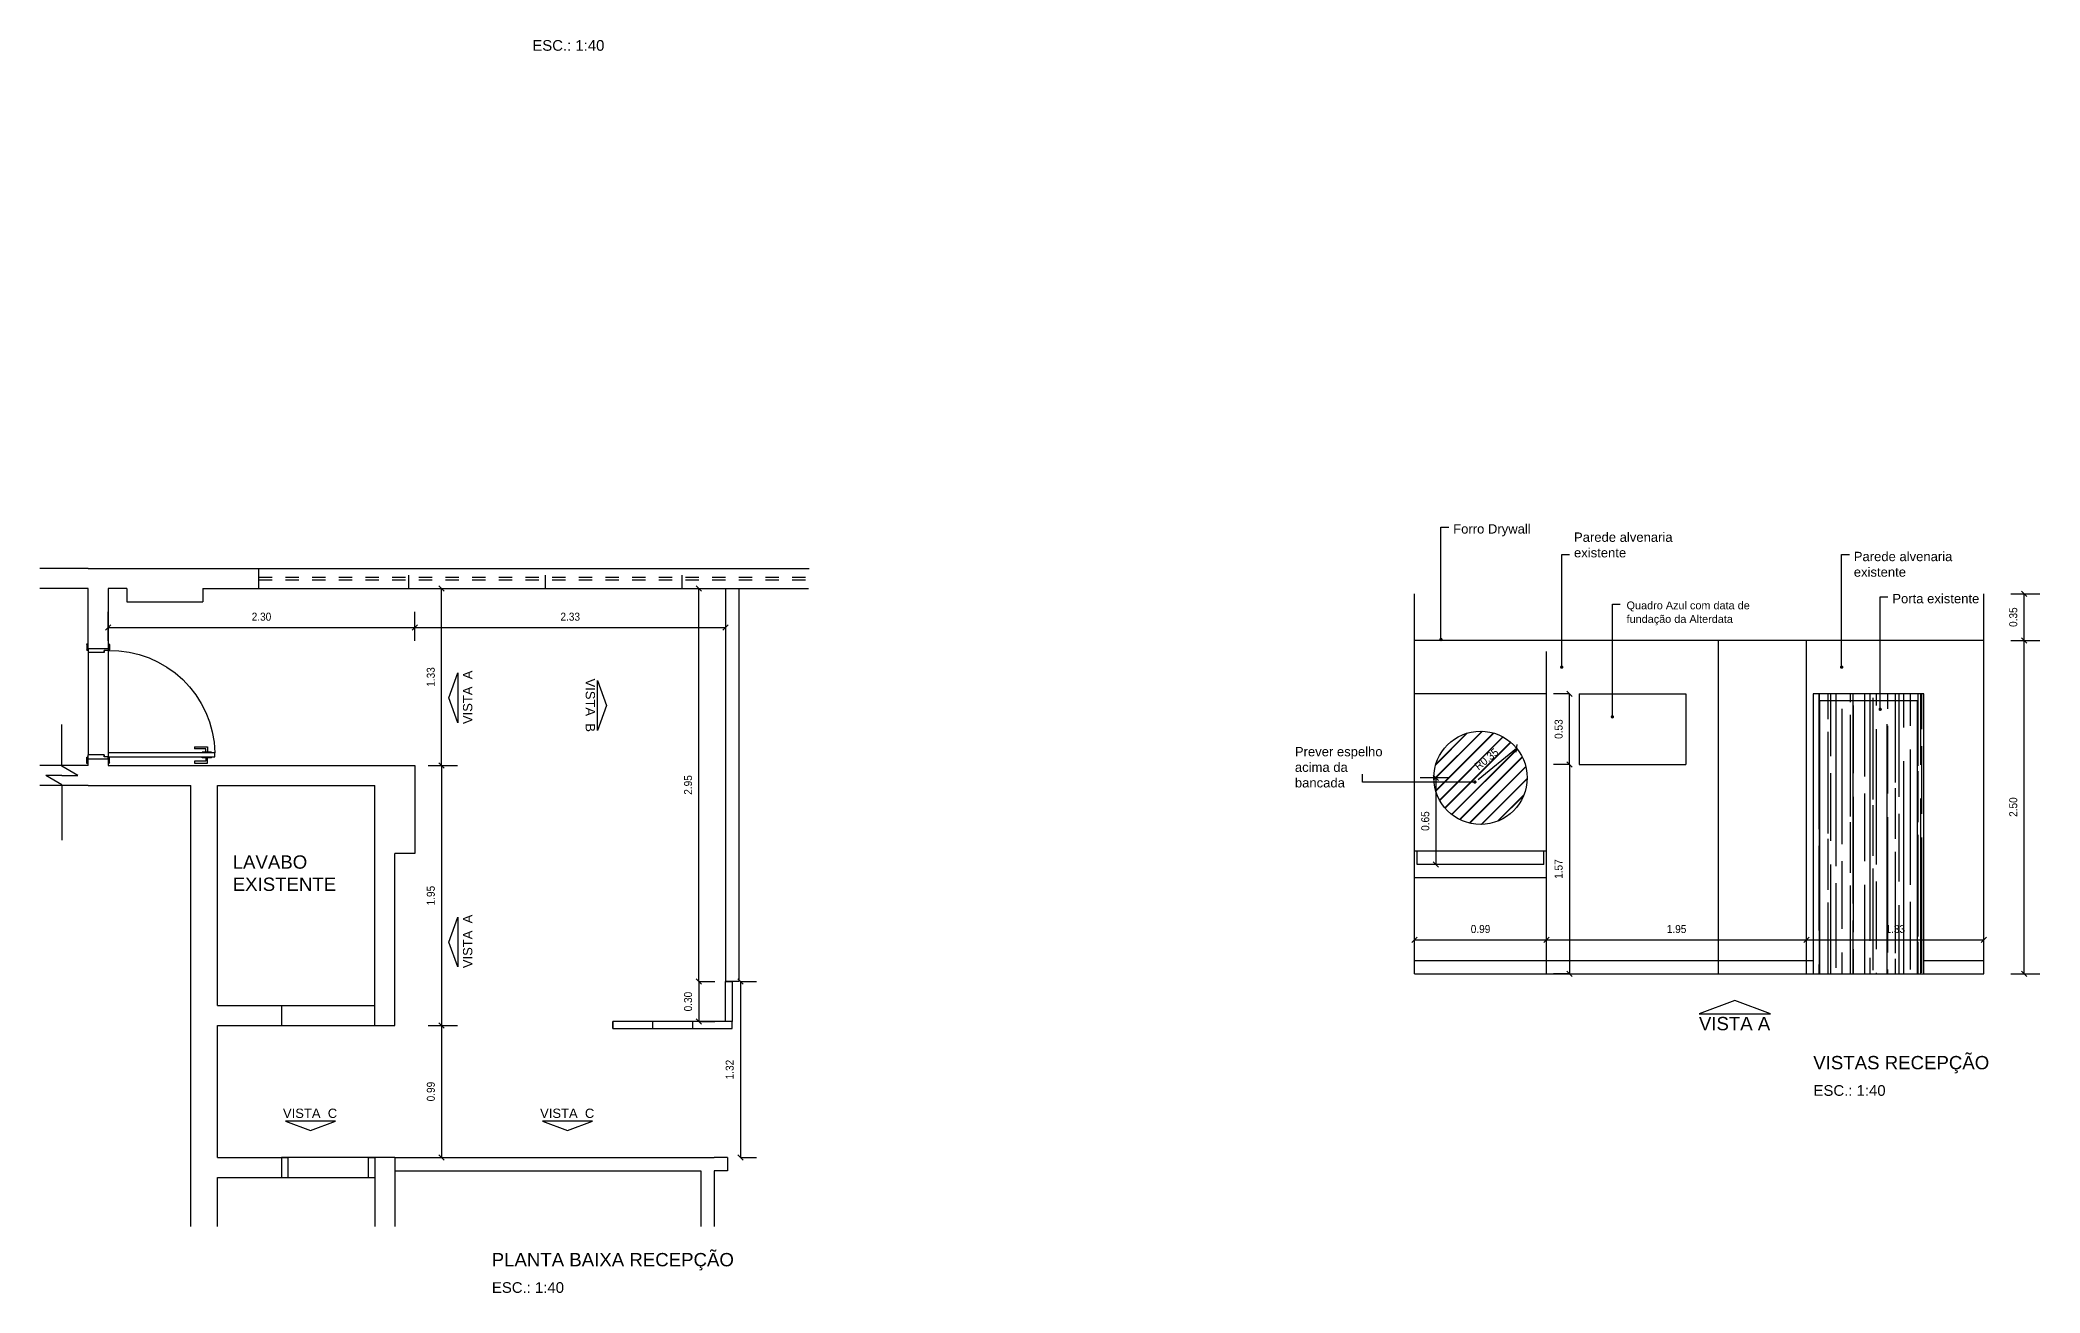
# Model space of a CAD drawing. Header units: millimetres. Extents: x 7034 to 7235, y -465 to -378.
# Drawn here: x 7078.59 to 7093.59, y -458.01 to -448.61 of the extents above; entities that cross this region are included whole.
import ezdxf

# ---------------------------------------------------------------- set-up
doc = ezdxf.new("R2010")
doc.units = ezdxf.units.MM
doc.header["$LTSCALE"] = 0.005
doc.linetypes.add('CONTINUO', pattern=[0])
doc.linetypes.add('DASHED', pattern=[19.05, 12.7, -6.35])
doc.layers.get('0').update_dxf_attribs({"linetype": 'CONTINUO'})
doc.layers.get('DEFPOINTS').update_dxf_attribs({"linetype": 'CONTINUO', "lineweight": 15})
for name, color, linetype in [('- COTAS', 12, 'Continuous'), ('.DETALHES PRETO', 250, 'Continuous'), ('252', 252, 'Continuous'), ('ARQ-PEITORIAL', 4, 'Continuous'), ('ARQ-TEXTO', 3, 'Continuous'), ('ARQ_ALVENARIA', 6, 'Continuous'), ('ARQ_BLK_ESQUADR', 1, 'Continuous'), ('ARQ_ESQUADRIA', 5, 'Continuous'), ('ARQ_JANELAALTA', 150, 'DASHED'), ('ARQ_MOBILIARIO 1', 8, 'Continuous'), ('ARQ_MOBILIARIO 2', 252, 'Continuous'), ('ARQ_TXT_AMBIENTE', 3, 'Continuous'), ('DETALHES', 4, 'Continuous'), ('LL_DETALHES PRETO', 250, 'Continuous'), ('NN_COTA', 1, 'Continuous'), ('NN_DETALHES PRETO', 250, 'Continuous'), ('NN_GESSO', 5, 'Continuous'), ('PORTA', 2, 'Continuous')]:
    doc.layers.add(name, color=color, linetype=linetype)
doc.layers.add('TEXTO', color=7, linetype='Continuous', lineweight=15)
doc.styles.add('50', font='ARIALN.TTF', dxfattribs={"height": 0.1})
doc.styles.add('ARQ', font='arial.ttf', dxfattribs={"width": 0.9})
doc.styles.add('R80-20', font='simplex.shx', dxfattribs={"height": 0.04})
doc.styles.get("Standard").update_dxf_attribs({"font": 'arial.ttf'})
doc.dimstyles.new('1-40', dxfattribs={"dimtxt": 0.06, "dimasz": 0.04, "dimexe": 0.1195, "dimexo": 0.1, "dimgap": 0.05, "dimtad": 1, "dimzin": 0, "dimdsep": 46, "dimtxsty": 'ARQ', "dimblk": 'OBLIQUE', "dimcen": 0.09, "dimclrd": 1, "dimclre": 1, "dimclrt": 7, "dimadec": 0, "dimazin": 0, "dimtm": 1e-09, "dimtfac": 1, "dimtofl": 0, "dimtmove": 0, "dimatfit": 3, "dimfxl": 0.1, "dimfxlon": 1, "dimtolj": 1, "dimtzin": 0, "dimlwd": -1, "dimlwe": -1, "dimarcsym": 0})
doc.dimstyles.new('50', dxfattribs={"dimscale": 0, "dimtxt": 0.1, "dimasz": 0.025, "dimexe": 0.05, "dimexo": 0.05, "dimgap": 0.01, "dimtad": 1, "dimdec": 0, "dimlfac": 100, "dimzin": 0, "dimdsep": 46, "dimtxsty": '50', "dimblk": 'DOT', "dimcen": 0.02, "dimclrd": 1, "dimclre": 1, "dimclrt": 7, "dimadec": 0, "dimazin": 0, "dimtfac": 1, "dimtdec": 0, "dimtofl": 0, "dimtmove": 2, "dimatfit": 2, "dimldrblk": 'DOT', "dimfxl": 0.05, "dimtolj": 1, "dimtzin": 0, "dimlwd": -1, "dimarcsym": 0})

# ---------------------------------------------------------------- blocks, each defined once
blk = doc.blocks.new('12110333')
at = {"layer": 'PORTA', "color": 1}
for p, q in [((0.008, 0.774), (0.015, 0.774)), ((0.008, 0.774), (0.008, 0.704)), ((0.052, 0.774), (0.045, 0.774)), ((0.052, 0.774), (0.052, 0.704)), ((-0.031, 0.746), (0.008, 0.746)), ((-0.031, 0.648), (-0.031, 0.746)), ((-0.017, 0.648), (-0.031, 0.648)), ((-0.017, 0.732), (-0.017, 0.662)), ((0.008, 0.732), (-0.017, 0.732)), ((-0.017, 0.662), (-0.017, 0.648)), ((-0.017, 0.662), (-0.017, 0.662)), ((0.008, 0.704), (0.015, 0.704)), ((0.052, 0.704), (0.045, 0.704)), ((0.091, 0.746), (0.052, 0.746)), ((0.052, 0.732), (0.077, 0.732)), ((0.077, 0.732), (0.077, 0.662)), ((0.077, 0.662), (0.077, 0.662)), ((0.077, 0.662), (0.077, 0.648)), ((0.091, 0.648), (0.077, 0.648)), ((0.091, 0.648), (0.091, 0.746)), ((0.815, 0), (0.015, 0)), ((0.8, -0.15), (0.03, -0.15))]:
    blk.add_line(p, q, dxfattribs=at)
at = {"layer": 'PORTA'}
for p, q in [((-0.035, 0.005), (-0.035, 0)), ((-0.03, 0.01), (0.01, 0.01)), ((0, 0), (0.015, 0)), ((0.015, 0), (0.015, -0.03)), ((0.815, 0.005), (0.815, 0)), ((0.83, 0), (0.815, 0)), ((0.815, 0), (0.815, -0.03)), ((0.86, 0.01), (0.82, 0.01)), ((0.865, 0.005), (0.865, 0)), ((0.03, -0.03), (0.015, -0.03)), ((0.015, -0.03), (0.03, -0.03)), ((0.03, -0.03), (0.03, -0.15)), ((0.815, -0.03), (0.8, -0.03)), ((0.8, -0.03), (0.815, -0.03)), ((0.8, -0.03), (0.8, -0.15)), ((-0.035, -0.15), (-0.035, -0.15)), ((-0.035, -0.15), (-0.035, -0.155)), ((-0.03, -0.16), (0.01, -0.16)), ((0, -0.15), (0.03, -0.15)), ((0.015, -0.15), (0.015, -0.155)), ((0.83, -0.15), (0.8, -0.15)), ((0.815, -0.15), (0.815, -0.155)), ((0.86, -0.16), (0.82, -0.16)), ((0.865, -0.15), (0.865, -0.155)), ((0.865, -0.15), (0.865, -0.15))]:
    blk.add_line(p, q, dxfattribs=at)
at = {"layer": 'PORTA', "color": 3}
blk.add_lwpolyline([(0.015, 0), (0.015, 0.8), (0.045, 0.8), (0.045, 0)], close=True, dxfattribs=at)
at = {"layer": 'PORTA', "color": 1}
blk.add_arc((0.03, 0.015), 0.785, 358.9053, 88.9053, dxfattribs=at)
at = {"layer": 'PORTA'}
for centre, start, end in [((-0.03, 0.005), 90, 180), ((0.01, 0.005), 0, 90), ((0.82, 0.005), 90, 180), ((0.86, 0.005), 0, 90), ((-0.03, -0.155), 180, 270), ((0.01, -0.155), 270, 0), ((0.82, -0.155), 180, 270), ((0.86, -0.155), 270, 0)]:
    blk.add_arc(centre, 0.005, start, end, dxfattribs=at)
blk = doc.blocks.new('seta')
at = {"layer": 'NN_COTA', "transparency": 33554549}
h = blk.add_hatch(dxfattribs=at)
h.set_pattern_fill('ANGLE', color=256)
h.set_pattern_definition([(0, (-0.006, 0.008), (0, 6.985), [5.08, -1.905]), (90, (-0.006, 0.008), (-6.985, 4e-16), [5.08, -1.905])])
h.paths.add_polyline_path([(17.271, -37.747), (17.539, -37.846), (17.806, -37.747)])
at = {"layer": 'NN_COTA'}
blk.add_lwpolyline([(17.271, -37.747), (17.806, -37.747), (17.539, -37.846), (17.271, -37.747)], dxfattribs=at)
blk = doc.blocks.new('_DOT')
at = {"color": 0, "linetype": 'ByBlock'}
blk.add_line((-0.5, 0), (-1, 0), dxfattribs=at)
at = {"color": 0, "linetype": 'ByBlock', "const_width": 0.5}
blk.add_lwpolyline([(-0.25, 0, 1), (0.25, 0, 1)], format="xyb", close=True, dxfattribs=at)
blk = doc.blocks.new('DOT')
at = {"layer": 'ARQ-TEXTO', "color": 0, "linetype": 'ByBlock'}
blk.add_line((-0.5, 0), (-1, 0), dxfattribs=at)
at = {"layer": 'ARQ-TEXTO', "color": 0, "linetype": 'ByBlock', "const_width": 0.5}
blk.add_lwpolyline([(-0.25, 0, 1), (0.25, 0, 1)], format="xyb", close=True, dxfattribs=at)
blk = doc.blocks.new('_OBLIQUE')
at = {"color": 0, "linetype": 'ByBlock'}
blk.add_line((-0.5, -0.5), (0.5, 0.5), dxfattribs=at)
blk = doc.blocks.new('*D97')
at = {"layer": '- COTAS', "color": 1, "transparency": 16777216}
for p, q in [((7090.056, -454.044), (7089.937, -454.044)), ((7090.056, -454.044), (7090.056, -455.614)), ((7090.056, -455.614), (7089.937, -455.614))]:
    blk.add_line(p, q, dxfattribs=at)
at = {"layer": 'DEFPOINTS', "color": 0, "transparency": 16777216}
for p in [(7090.13, -454.044), (7090.056, -455.614), (7090.13, -455.614)]:
    blk.add_point(p, dxfattribs=at)
at = {"layer": '- COTAS', "color": 1, "transparency": 16777216, "xscale": 0.04, "yscale": 0.04, "zscale": 0.04}
for p, rotation in [((7090.056, -454.044), 90), ((7090.056, -455.614), 270)]:
    blk.add_blockref('_OBLIQUE', p, dxfattribs=dict(at, rotation=rotation))
at = {"layer": '- COTAS', "color": 7, "transparency": 16777216, "insert": (7089.976, -454.829), "char_height": 0.06, "attachment_point": 5, "rotation": 90, "style": 'ARQ'}
blk.add_mtext('\\A1;1.57', dxfattribs=at)
blk = doc.blocks.new('*D98')
at = {"layer": '- COTAS', "color": 1, "transparency": 16777216}
for p, q in [((7090.056, -453.514), (7089.937, -453.514)), ((7090.056, -454.044), (7090.056, -453.514)), ((7090.056, -454.044), (7089.937, -454.044))]:
    blk.add_line(p, q, dxfattribs=at)
at = {"layer": 'DEFPOINTS', "color": 0, "transparency": 16777216}
for p in [(7090.056, -453.514), (7090.13, -453.514), (7090.13, -454.044)]:
    blk.add_point(p, dxfattribs=at)
at = {"layer": '- COTAS', "color": 1, "transparency": 16777216, "xscale": 0.04, "yscale": 0.04, "zscale": 0.04}
for p, rotation in [((7090.056, -453.514), 90), ((7090.056, -454.044), 270)]:
    blk.add_blockref('_OBLIQUE', p, dxfattribs=dict(at, rotation=rotation))
at = {"layer": '- COTAS', "color": 7, "transparency": 16777216, "insert": (7089.976, -453.779), "char_height": 0.06, "attachment_point": 5, "rotation": 90, "style": 'ARQ'}
blk.add_mtext('\\A1;0.53', dxfattribs=at)
blk = doc.blocks.new('*D99')
at = {"layer": '- COTAS', "color": 1, "transparency": 16777216}
for p, q in [((7081.5, -454.053), (7081.719, -454.053)), ((7081.6, -454.053), (7081.6, -456.003)), ((7081.5, -456.003), (7081.719, -456.003))]:
    blk.add_line(p, q, dxfattribs=at)
at = {"layer": 'DEFPOINTS', "color": 0, "transparency": 16777216}
for p in [(7081.399, -454.053), (7081.399, -456.003), (7081.6, -456.003)]:
    blk.add_point(p, dxfattribs=at)
at = {"layer": '- COTAS', "color": 1, "transparency": 16777216, "xscale": 0.04, "yscale": 0.04, "zscale": 0.04}
for p, rotation in [((7081.6, -454.053), 90), ((7081.6, -456.003), 270)]:
    blk.add_blockref('_OBLIQUE', p, dxfattribs=dict(at, rotation=rotation))
at = {"layer": '- COTAS', "color": 7, "transparency": 16777216, "insert": (7081.519, -455.028), "char_height": 0.06, "attachment_point": 5, "rotation": 90, "style": 'ARQ'}
blk.add_mtext('\\A1;1.95', dxfattribs=at)
blk = doc.blocks.new('*D100')
at = {"layer": '- COTAS', "color": 1, "transparency": 16777216}
for p, q in [((7081.6, -456.003), (7081.719, -456.003)), ((7081.6, -456.003), (7081.6, -456.993)), ((7081.6, -456.993), (7081.719, -456.993))]:
    blk.add_line(p, q, dxfattribs=at)
at = {"layer": 'DEFPOINTS', "color": 0, "transparency": 16777216}
for p in [(7081.6, -456.003), (7081.6, -456.993), (7081.6, -456.993)]:
    blk.add_point(p, dxfattribs=at)
at = {"layer": '- COTAS', "color": 1, "transparency": 16777216, "xscale": 0.04, "yscale": 0.04, "zscale": 0.04}
for p, rotation in [((7081.6, -456.003), 90), ((7081.6, -456.993), 270)]:
    blk.add_blockref('_OBLIQUE', p, dxfattribs=dict(at, rotation=rotation))
at = {"layer": '- COTAS', "color": 7, "transparency": 16777216, "insert": (7081.519, -456.498), "char_height": 0.06, "attachment_point": 5, "rotation": 90, "style": 'ARQ'}
blk.add_mtext('\\A1;0.99', dxfattribs=at)
blk = doc.blocks.new('*D101')
at = {"layer": '- COTAS', "color": 1, "transparency": 16777216}
for p, q in [((7081.6, -452.723), (7081.719, -452.723)), ((7081.6, -454.053), (7081.6, -452.723)), ((7081.6, -454.053), (7081.719, -454.053))]:
    blk.add_line(p, q, dxfattribs=at)
at = {"layer": 'DEFPOINTS', "color": 0, "transparency": 16777216}
for p in [(7081.6, -452.723), (7081.6, -452.723), (7081.6, -454.053)]:
    blk.add_point(p, dxfattribs=at)
at = {"layer": '- COTAS', "color": 1, "transparency": 16777216, "xscale": 0.04, "yscale": 0.04, "zscale": 0.04}
for p, rotation in [((7081.6, -452.723), 90), ((7081.6, -454.053), 270)]:
    blk.add_blockref('_OBLIQUE', p, dxfattribs=dict(at, rotation=rotation))
at = {"layer": '- COTAS', "color": 7, "transparency": 16777216, "insert": (7081.519, -453.388), "char_height": 0.06, "attachment_point": 5, "rotation": 90, "style": 'ARQ'}
blk.add_mtext('\\A1;1.33', dxfattribs=at)
blk = doc.blocks.new('*D102')
at = {"layer": '- COTAS', "color": 1, "transparency": 16777216}
for p, q in [((7088.895, -455.459), (7088.895, -455.24)), ((7089.885, -455.459), (7089.885, -455.24)), ((7088.895, -455.359), (7089.885, -455.359))]:
    blk.add_line(p, q, dxfattribs=at)
at = {"layer": 'DEFPOINTS', "color": 0, "transparency": 16777216}
for p in [(7089.885, -455.359), (7088.895, -455.614), (7089.885, -455.614)]:
    blk.add_point(p, dxfattribs=at)
at = {"layer": '- COTAS', "color": 1, "transparency": 16777216, "xscale": 0.04, "yscale": 0.04, "zscale": 0.04, "rotation": 180}
blk.add_blockref('_OBLIQUE', (7088.895, -455.359), dxfattribs=at)
at = {"layer": '- COTAS', "color": 1, "transparency": 16777216, "xscale": 0.04, "yscale": 0.04, "zscale": 0.04}
blk.add_blockref('_OBLIQUE', (7089.885, -455.359), dxfattribs=at)
at = {"layer": '- COTAS', "color": 7, "transparency": 16777216, "insert": (7089.39, -455.279), "char_height": 0.06, "attachment_point": 5, "style": 'ARQ'}
blk.add_mtext('\\A1;0.99', dxfattribs=at)
blk = doc.blocks.new('*D103')
at = {"layer": '- COTAS', "color": 1, "transparency": 16777216}
for p, q in [((7089.885, -455.459), (7089.885, -455.24)), ((7091.835, -455.359), (7091.835, -455.24)), ((7089.885, -455.359), (7091.835, -455.359))]:
    blk.add_line(p, q, dxfattribs=at)
at = {"layer": 'DEFPOINTS', "color": 0, "transparency": 16777216}
for p in [(7091.835, -455.359), (7091.835, -455.359), (7089.885, -455.614)]:
    blk.add_point(p, dxfattribs=at)
at = {"layer": '- COTAS', "color": 1, "transparency": 16777216, "xscale": 0.04, "yscale": 0.04, "zscale": 0.04, "rotation": 180}
blk.add_blockref('_OBLIQUE', (7089.885, -455.359), dxfattribs=at)
at = {"layer": '- COTAS', "color": 1, "transparency": 16777216, "xscale": 0.04, "yscale": 0.04, "zscale": 0.04}
blk.add_blockref('_OBLIQUE', (7091.835, -455.359), dxfattribs=at)
at = {"layer": '- COTAS', "color": 7, "transparency": 16777216, "insert": (7090.86, -455.279), "char_height": 0.06, "attachment_point": 5, "style": 'ARQ'}
blk.add_mtext('\\A1;1.95', dxfattribs=at)
blk = doc.blocks.new('*D104')
at = {"layer": '- COTAS', "color": 1, "transparency": 16777216}
for p, q in [((7091.835, -455.359), (7091.835, -455.24)), ((7093.165, -455.359), (7093.165, -455.24)), ((7091.835, -455.359), (7093.165, -455.359))]:
    blk.add_line(p, q, dxfattribs=at)
at = {"layer": 'DEFPOINTS', "color": 0, "transparency": 16777216}
for p in [(7091.835, -455.359), (7093.165, -455.359), (7093.165, -455.359)]:
    blk.add_point(p, dxfattribs=at)
at = {"layer": '- COTAS', "color": 1, "transparency": 16777216, "xscale": 0.04, "yscale": 0.04, "zscale": 0.04, "rotation": 180}
blk.add_blockref('_OBLIQUE', (7091.835, -455.359), dxfattribs=at)
at = {"layer": '- COTAS', "color": 1, "transparency": 16777216, "xscale": 0.04, "yscale": 0.04, "zscale": 0.04}
blk.add_blockref('_OBLIQUE', (7093.165, -455.359), dxfattribs=at)
at = {"layer": '- COTAS', "color": 7, "transparency": 16777216, "insert": (7092.5, -455.279), "char_height": 0.06, "attachment_point": 5, "style": 'ARQ'}
blk.add_mtext('\\A1;1.33', dxfattribs=at)
blk = doc.blocks.new('*D106')
at = {"layer": '- COTAS', "color": 1, "transparency": 16777216}
blk.add_line((7089.373, -454.158), (7089.661, -453.923), dxfattribs=at)
at = {"layer": 'DEFPOINTS', "color": 0, "transparency": 16777216}
for p in [(7089.661, -453.923), (7089.39, -454.144)]:
    blk.add_point(p, dxfattribs=at)
at = {"layer": '- COTAS', "color": 1, "transparency": 16777216, "xscale": 0.04, "yscale": 0.04, "zscale": 0.04, "rotation": 39.21095447251787}
blk.add_blockref('_OBLIQUE', (7089.661, -453.923), dxfattribs=at)
at = {"layer": '- COTAS', "color": 7, "transparency": 16777216, "insert": (7089.435, -454.004), "char_height": 0.06, "attachment_point": 5, "rotation": 39.211, "style": 'ARQ'}
blk.add_mtext('\\A1;R0.35', dxfattribs=at)
blk = doc.blocks.new('*D107')
at = {"layer": '- COTAS', "color": 1, "transparency": 16777216}
for p, q in [((7089.156, -454.144), (7088.937, -454.144)), ((7089.056, -454.144), (7089.056, -454.794)), ((7089.156, -454.794), (7088.937, -454.794))]:
    blk.add_line(p, q, dxfattribs=at)
at = {"layer": 'DEFPOINTS', "color": 0, "transparency": 16777216}
for p in [(7089.39, -454.144), (7089.056, -454.794), (7089.39, -454.794)]:
    blk.add_point(p, dxfattribs=at)
at = {"layer": '- COTAS', "color": 1, "transparency": 16777216, "xscale": 0.04, "yscale": 0.04, "zscale": 0.04}
for p, rotation in [((7089.056, -454.144), 90), ((7089.056, -454.794), 270)]:
    blk.add_blockref('_OBLIQUE', p, dxfattribs=dict(at, rotation=rotation))
at = {"layer": '- COTAS', "color": 7, "transparency": 16777216, "insert": (7088.976, -454.469), "char_height": 0.06, "attachment_point": 5, "rotation": 90, "style": 'ARQ'}
blk.add_mtext('\\A1;0.65', dxfattribs=at)
blk = doc.blocks.new('*D108')
at = {"layer": '- COTAS', "color": 1, "transparency": 16777216}
for p, q in [((7093.366, -453.114), (7093.585, -453.114)), ((7093.466, -455.614), (7093.466, -453.114)), ((7093.366, -455.614), (7093.585, -455.614))]:
    blk.add_line(p, q, dxfattribs=at)
at = {"layer": 'DEFPOINTS', "color": 0, "transparency": 16777216}
for p in [(7093.165, -453.114), (7093.466, -453.114), (7093.165, -455.614)]:
    blk.add_point(p, dxfattribs=at)
at = {"layer": '- COTAS', "color": 1, "transparency": 16777216, "xscale": 0.04, "yscale": 0.04, "zscale": 0.04}
for p, rotation in [((7093.466, -453.114), 90), ((7093.466, -455.614), 270)]:
    blk.add_blockref('_OBLIQUE', p, dxfattribs=dict(at, rotation=rotation))
at = {"layer": '- COTAS', "color": 7, "transparency": 16777216, "insert": (7093.385, -454.364), "char_height": 0.06, "attachment_point": 5, "rotation": 90, "style": 'ARQ'}
blk.add_mtext('\\A1;2.50', dxfattribs=at)
blk = doc.blocks.new('*D109')
at = {"layer": '- COTAS', "color": 1, "transparency": 16777216}
for p, q in [((7093.366, -452.764), (7093.585, -452.764)), ((7093.466, -453.114), (7093.466, -452.764)), ((7093.366, -453.114), (7093.585, -453.114))]:
    blk.add_line(p, q, dxfattribs=at)
at = {"layer": 'DEFPOINTS', "color": 0, "transparency": 16777216}
for p in [(7093.165, -452.764), (7093.466, -452.764), (7093.165, -453.114)]:
    blk.add_point(p, dxfattribs=at)
at = {"layer": '- COTAS', "color": 1, "transparency": 16777216, "xscale": 0.04, "yscale": 0.04, "zscale": 0.04}
for p, rotation in [((7093.466, -452.764), 90), ((7093.466, -453.114), 270)]:
    blk.add_blockref('_OBLIQUE', p, dxfattribs=dict(at, rotation=rotation))
at = {"layer": '- COTAS', "color": 7, "transparency": 16777216, "insert": (7093.385, -452.939), "char_height": 0.06, "attachment_point": 5, "rotation": 90, "style": 'ARQ'}
blk.add_mtext('\\A1;0.35', dxfattribs=at)
blk = doc.blocks.new('*D120')
at = {"layer": '- COTAS', "color": 1, "transparency": 16777216}
for p, q in [((7079.099, -453.117), (7079.099, -452.898)), ((7081.399, -453.117), (7081.399, -452.898)), ((7079.099, -453.017), (7081.399, -453.017))]:
    blk.add_line(p, q, dxfattribs=at)
at = {"layer": 'DEFPOINTS', "color": 0, "transparency": 16777216}
for p in [(7081.399, -453.017), (7079.099, -453.454), (7081.399, -453.454)]:
    blk.add_point(p, dxfattribs=at)
at = {"layer": '- COTAS', "color": 1, "transparency": 16777216, "xscale": 0.04, "yscale": 0.04, "zscale": 0.04, "rotation": 180}
blk.add_blockref('_OBLIQUE', (7079.099, -453.017), dxfattribs=at)
at = {"layer": '- COTAS', "color": 1, "transparency": 16777216, "xscale": 0.04, "yscale": 0.04, "zscale": 0.04}
blk.add_blockref('_OBLIQUE', (7081.399, -453.017), dxfattribs=at)
at = {"layer": '- COTAS', "color": 7, "transparency": 16777216, "insert": (7080.249, -452.936), "char_height": 0.06, "attachment_point": 5, "style": 'ARQ'}
blk.add_mtext('\\A1;2.30', dxfattribs=at)
blk = doc.blocks.new('*D121')
at = {"layer": '- COTAS', "color": 1, "transparency": 16777216}
for p, q in [((7081.399, -453.017), (7081.399, -452.898)), ((7081.399, -453.017), (7083.729, -453.017)), ((7083.729, -453.017), (7083.729, -453.137))]:
    blk.add_line(p, q, dxfattribs=at)
at = {"layer": 'DEFPOINTS', "color": 0, "transparency": 16777216}
for p in [(7081.399, -453.017), (7083.729, -453.017), (7083.729, -453.017)]:
    blk.add_point(p, dxfattribs=at)
at = {"layer": '- COTAS', "color": 1, "transparency": 16777216, "xscale": 0.04, "yscale": 0.04, "zscale": 0.04, "rotation": 180}
blk.add_blockref('_OBLIQUE', (7081.399, -453.017), dxfattribs=at)
at = {"layer": '- COTAS', "color": 1, "transparency": 16777216, "xscale": 0.04, "yscale": 0.04, "zscale": 0.04}
blk.add_blockref('_OBLIQUE', (7083.729, -453.017), dxfattribs=at)
at = {"layer": '- COTAS', "color": 7, "transparency": 16777216, "insert": (7082.564, -452.936), "char_height": 0.06, "attachment_point": 5, "style": 'ARQ'}
blk.add_mtext('\\A1;2.33', dxfattribs=at)
blk = doc.blocks.new('*D154')
at = {"layer": '- COTAS', "color": 1, "transparency": 16777216}
for p, q in [((7083.841, -455.673), (7083.96, -455.673)), ((7083.841, -455.673), (7083.841, -456.993)), ((7083.841, -456.993), (7083.96, -456.993))]:
    blk.add_line(p, q, dxfattribs=at)
at = {"layer": 'DEFPOINTS', "color": 0, "transparency": 16777216}
for p in [(7083.829, -455.673), (7083.829, -456.993), (7083.841, -456.993)]:
    blk.add_point(p, dxfattribs=at)
at = {"layer": '- COTAS', "color": 1, "transparency": 16777216, "xscale": 0.04, "yscale": 0.04, "zscale": 0.04}
for p, rotation in [((7083.841, -455.673), 90), ((7083.841, -456.993), 270)]:
    blk.add_blockref('_OBLIQUE', p, dxfattribs=dict(at, rotation=rotation))
at = {"layer": '- COTAS', "color": 7, "transparency": 16777216, "insert": (7083.76, -456.333), "char_height": 0.06, "attachment_point": 5, "rotation": 90, "style": 'ARQ'}
blk.add_mtext('\\A1;1.32', dxfattribs=at)
blk = doc.blocks.new('*D155')
at = {"layer": '- COTAS', "color": 1, "transparency": 16777216}
for p, q in [((7083.528, -452.723), (7083.648, -452.723)), ((7083.528, -455.673), (7083.528, -452.723)), ((7083.528, -455.673), (7083.648, -455.673))]:
    blk.add_line(p, q, dxfattribs=at)
at = {"layer": 'DEFPOINTS', "color": 0, "transparency": 16777216}
for p in [(7083.484, -452.723), (7083.528, -452.723), (7083.484, -455.673)]:
    blk.add_point(p, dxfattribs=at)
at = {"layer": '- COTAS', "color": 1, "transparency": 16777216, "xscale": 0.04, "yscale": 0.04, "zscale": 0.04}
for p, rotation in [((7083.528, -452.723), 90), ((7083.528, -455.673), 270)]:
    blk.add_blockref('_OBLIQUE', p, dxfattribs=dict(at, rotation=rotation))
at = {"layer": '- COTAS', "color": 7, "transparency": 16777216, "insert": (7083.448, -454.198), "char_height": 0.06, "attachment_point": 5, "rotation": 90, "style": 'ARQ'}
blk.add_mtext('\\A1;2.95', dxfattribs=at)
blk = doc.blocks.new('*D156')
at = {"layer": '- COTAS', "color": 1, "transparency": 16777216}
for p, q in [((7083.528, -455.673), (7083.648, -455.673)), ((7083.528, -455.673), (7083.528, -455.973)), ((7083.528, -455.973), (7083.648, -455.973))]:
    blk.add_line(p, q, dxfattribs=at)
at = {"layer": 'DEFPOINTS', "color": 0, "transparency": 16777216}
for p in [(7083.528, -455.673), (7083.528, -455.973), (7083.528, -455.973)]:
    blk.add_point(p, dxfattribs=at)
at = {"layer": '- COTAS', "color": 1, "transparency": 16777216, "xscale": 0.04, "yscale": 0.04, "zscale": 0.04}
for p, rotation in [((7083.528, -455.673), 90), ((7083.528, -455.973), 270)]:
    blk.add_blockref('_OBLIQUE', p, dxfattribs=dict(at, rotation=rotation))
at = {"layer": '- COTAS', "color": 7, "transparency": 16777216, "insert": (7083.448, -455.823), "char_height": 0.06, "attachment_point": 5, "rotation": 90, "style": 'ARQ'}
blk.add_mtext('\\A1;0.30', dxfattribs=at)

msp = doc.modelspace()

# ---------------------------------------------------------------- hatches: boundary and pattern name
at = {"layer": '.DETALHES PRETO'}
h = msp.add_hatch(dxfattribs=at)
h.set_pattern_fill('AR-RROOF', color=33, scale=0.005, angle=90)
h.set_pattern_definition([(90, (-1.14718, -9.7492), (-0.127, 0.2794), [1.905, -0.254, 0.635, -0.127]), (90, (-1.21068, -9.5803), (-0.16891, -0.127), [0.381, -0.04191, 0.762, -0.09525]), (90, (-1.25513, -9.68571), (-0.08509, 0.6604), [1.016, -0.1778, 0.508, -0.127])])
h.paths.add_polyline_path([(7092.666, -453.564), (7091.933, -453.564), (7091.932, -455.614), (7092.665, -455.614)])
h.paths.add_polyline_path([(7092.715, -453.514), (7091.882, -453.514), (7091.882, -455.614), (7091.932, -455.614), (7091.933, -453.564), (7092.666, -453.564), (7092.665, -455.614), (7092.715, -455.614)])
at = {"layer": '252'}
h = msp.add_hatch(dxfattribs=at)
h.set_pattern_fill('JIS_LC_20A', color=256, scale=0.0035)
h.set_pattern_definition([(45, (-2.66421, -9.77041), (-0.0494974747, 0.0494974747), []), (45, (-2.66071, -9.77041), (-0.0494974747, 0.0494974747), [])])
h.paths.add_polyline_path([(7089.04, -454.144, 1), (7089.74, -454.144, 1)])

# ---------------------------------------------------------------- linework, layer by layer
at = {"layer": '.DETALHES PRETO'}
msp.add_line((7091.935, -455.614), (7091.935, -453.564), dxfattribs=at)
for points in [[(7092.715, -455.614), (7092.715, -453.514), (7091.885, -453.514), (7091.885, -455.614)], [(7091.935, -453.564), (7092.665, -453.564), (7092.665, -455.614)]]:
    msp.add_lwpolyline(points, dxfattribs=at)
at = {"layer": '252'}
msp.add_line((7089.865, -454.694), (7088.915, -454.694), dxfattribs=at)
msp.add_circle((7089.39, -454.144), 0.35, dxfattribs=at)
at = {"layer": 'ARQ-PEITORIAL'}
for p, q in [((7083.729, -452.723), (7083.729, -455.673)), ((7083.829, -452.723), (7083.829, -455.673)), ((7078.752, -454.058), (7078.752, -453.744)), ((7078.872, -454.127), (7078.752, -454.058)), ((7078.752, -454.127), (7078.632, -454.127)), ((7078.752, -454.196), (7078.632, -454.127)), ((7078.752, -454.127), (7078.872, -454.127)), ((7078.752, -454.196), (7078.752, -454.611)), ((7083.829, -455.673), (7083.729, -455.673)), ((7081.249, -456.993), (7083.644, -456.993)), ((7081.249, -457.093), (7083.544, -457.093)), ((7083.544, -457.093), (7083.544, -457.51)), ((7083.644, -457.093), (7083.644, -457.51)), ((7083.744, -457.093), (7083.644, -457.093)), ((7083.744, -456.993), (7083.744, -457.093))]:
    msp.add_line(p, q, dxfattribs=at)
msp.add_lwpolyline([(7083.744, -456.993), (7083.644, -456.993)], dxfattribs=at)
at = {"layer": 'ARQ_ALVENARIA'}
for p, q in [((7078.949, -452.573), (7078.588, -452.573)), ((7078.949, -452.573), (7084.356, -452.573)), ((7080.229, -452.723), (7080.229, -452.573)), ((7078.949, -452.723), (7078.588, -452.723)), ((7078.949, -453.173), (7078.949, -452.723)), ((7079.099, -452.723), (7079.099, -453.173)), ((7079.239, -452.723), (7079.099, -452.723)), ((7079.239, -452.723), (7079.239, -452.823)), ((7079.809, -452.723), (7084.352, -452.723)), ((7079.809, -452.723), (7079.809, -452.823)), ((7079.239, -452.823), (7079.809, -452.823)), ((7088.895, -455.614), (7088.895, -452.764)), ((7093.165, -455.614), (7093.165, -452.764)), ((7078.949, -453.173), (7079.099, -453.173)), ((7078.949, -454.053), (7078.588, -454.053)), ((7078.949, -454.003), (7079.099, -454.003)), ((7078.949, -454.053), (7078.949, -454.003)), ((7079.099, -454.003), (7079.099, -454.053)), ((7079.099, -454.053), (7081.399, -454.053)), ((7081.399, -454.053), (7081.399, -454.713)), ((7078.949, -454.203), (7078.588, -454.203)), ((7078.949, -454.203), (7079.719, -454.203)), ((7079.719, -457.511), (7079.719, -454.203)), ((7079.919, -454.203), (7081.099, -454.203)), ((7079.919, -455.853), (7079.919, -454.203)), ((7081.099, -456.003), (7081.099, -454.203)), ((7081.249, -456.003), (7081.249, -454.713)), ((7081.399, -454.713), (7081.249, -454.713)), ((7088.895, -455.614), (7093.165, -455.614)), ((7079.919, -455.853), (7080.399, -455.853)), ((7080.399, -455.853), (7080.399, -456.003)), ((7079.919, -456.993), (7079.919, -456.003)), ((7079.919, -456.003), (7080.399, -456.003)), ((7081.099, -456.003), (7081.249, -456.003)), ((7079.919, -456.993), (7080.399, -456.993)), ((7079.919, -456.993), (7080.399, -456.993)), ((7080.399, -456.993), (7080.399, -457.143)), ((7081.099, -456.993), (7081.099, -457.511)), ((7081.249, -456.993), (7081.099, -456.993)), ((7081.249, -456.993), (7081.099, -456.993)), ((7081.249, -456.993), (7081.249, -457.511)), ((7079.919, -457.511), (7079.919, -457.143)), ((7079.919, -457.143), (7080.399, -457.143))]:
    msp.add_line(p, q, dxfattribs=at)
at = {"layer": 'ARQ_ESQUADRIA'}
for p, q in [((7091.175, -455.614), (7091.175, -453.114)), ((7091.835, -455.614), (7091.835, -453.114)), ((7089.885, -453.514), (7088.895, -453.514)), ((7089.885, -455.614), (7089.885, -453.514)), ((7088.915, -454.694), (7088.895, -454.694)), ((7088.915, -454.794), (7088.915, -454.694)), ((7089.865, -454.794), (7089.865, -454.694)), ((7089.885, -454.694), (7089.865, -454.694)), ((7089.865, -454.794), (7088.915, -454.794)), ((7089.885, -454.894), (7088.895, -454.894)), ((7088.895, -455.514), (7089.885, -455.514)), ((7080.399, -456.993), (7080.449, -456.993)), ((7081.049, -456.993), (7081.049, -457.143)), ((7081.049, -456.993), (7081.099, -456.993)), ((7080.399, -457.143), (7080.449, -457.143)), ((7081.049, -457.143), (7081.099, -457.143))]:
    msp.add_line(p, q, dxfattribs=at)
msp.add_lwpolyline([(7080.449, -457.143), (7080.449, -456.993)], dxfattribs=at)
at = {"layer": 'ARQ_JANELAALTA', "ltscale": 0.5}
for p, q in [((7081.354, -452.723), (7081.354, -452.573)), ((7082.379, -452.723), (7082.379, -452.573)), ((7083.404, -452.723), (7083.404, -452.573)), ((7080.229, -452.638), (7084.355, -452.638)), ((7080.229, -452.658), (7084.354, -452.658))]:
    msp.add_line(p, q, dxfattribs=at)
msp.add_point((7083.404, -452.723), dxfattribs=at)
at = {"layer": 'ARQ_MOBILIARIO 1', "linetype": 'Continuous'}
for p, q in [((7090.13, -453.514), (7090.93, -453.514)), ((7090.13, -453.514), (7090.13, -454.044)), ((7090.93, -453.514), (7090.93, -454.044)), ((7090.13, -454.044), (7090.93, -454.044)), ((7082.884, -456.024), (7082.884, -455.973)), ((7083.184, -456.024), (7083.184, -455.973)), ((7083.484, -456.024), (7083.484, -455.973))]:
    msp.add_line(p, q, dxfattribs=at)
for points in [[(7083.779, -455.673), (7083.779, -455.973), (7083.729, -455.973), (7083.729, -455.673)], [(7083.779, -455.973), (7082.884, -455.973), (7082.884, -456.024), (7083.779, -456.024)]]:
    msp.add_lwpolyline(points, close=True, dxfattribs=at)
at = {"layer": 'ARQ_MOBILIARIO 2'}
for p, q in [((7080.399, -455.853), (7081.099, -455.853)), ((7080.399, -456.003), (7081.099, -456.003)), ((7081.099, -456.993), (7080.399, -456.993)), ((7080.399, -457.143), (7081.099, -457.143))]:
    msp.add_line(p, q, dxfattribs=at)
at = {"layer": 'DETALHES'}
msp.add_line((7093.165, -453.114), (7088.895, -453.114), dxfattribs=at)
at = {"layer": 'LL_DETALHES PRETO'}
for p, q in [((7089.885, -455.514), (7091.885, -455.514)), ((7092.715, -455.514), (7093.165, -455.514))]:
    msp.add_line(p, q, dxfattribs=at)
at = {"layer": 'NN_DETALHES PRETO', "linetype": 'DASHED', "ltscale": 5}
msp.add_line((7089.885, -453.514), (7089.885, -453.114), dxfattribs=at)

# ---------------------------------------------------------------- block references
at = {"layer": 'ARQ_BLK_ESQUADR', "xscale": -1, "rotation": 270}
msp.add_blockref('12110333', (7079.099, -454.003), dxfattribs=at)
at = {"layer": 'NN_GESSO', "xscale": 0.7, "yscale": 0.7, "zscale": 0.7}
for p, rotation in [((7108.145, -441.268), 270), ((7056.345, -465.878), 89.99999999999999), ((7108.145, -443.099), 270)]:
    msp.add_blockref('seta', p, dxfattribs=dict(at, rotation=rotation))
at = {"layer": 'NN_GESSO', "xscale": -1, "rotation": 180}
msp.add_blockref('seta', (7073.758, -493.661), dxfattribs=at)
at = {"layer": 'NN_GESSO', "xscale": -0.7, "yscale": 0.7, "zscale": 0.7}
for p in [(7092.894, -430.298), (7094.821, -430.298)]:
    msp.add_blockref('seta', p, dxfattribs=at)

# ---------------------------------------------------------------- texts
at = {"color": 1, "char_height": 0.06983, "width": 0.47436, "attachment_point": 1, "style": 'R80-20'}
for s, insert, rotation in [('\\pi0.03675;{\\fArial|b0|i0|c0|p34;VISTA  A}', (7081.76, -453.778), 90), ('\\pi0.03942;{\\fArial|b0|i0|c0|p34;VISTA  B}', (7082.75, -453.36), 270), ('\\pi0.03675;{\\fArial|b0|i0|c0|p34;VISTA  A}', (7081.76, -455.609), 90)]:
    msp.add_mtext(s, dxfattribs=dict(at, insert=insert, rotation=rotation))
at = {"color": 1, "attachment_point": 1, "style": 'R80-20'}
for s, insert, char_height, width in [('\\pi0.07186;{\\fArial|b0|i0|c0|p34;VISTA A}', (7090.956, -455.938), 0.09975, 0.67765), ('\\pi0.03606;{\\fArial|b0|i0|c0|p34;VISTA  C}', (7080.374, -456.626), 0.06983, 0.47436), ('\\pi0.03606;{\\fArial|b0|i0|c0|p34;VISTA  C}', (7082.302, -456.626), 0.06983, 0.47436)]:
    msp.add_mtext(s, dxfattribs=dict(at, insert=insert, char_height=char_height, width=width))
at = {"layer": 'ARQ_TXT_AMBIENTE'}
for s, p in [('Quadro Azul com data de', (7090.485, -452.88)), ('fundação da Alterdata', (7090.485, -452.982))]:
    msp.add_text(s, height=0.05833, dxfattribs=at).set_placement(p)
at = {"layer": 'ARQ_TXT_AMBIENTE', "char_height": 0.07, "attachment_point": 1}
for s, width, heights, insert in [('Forro Drywall', 0.70336, [0.176], (7089.185, -452.242)), ('Parede alvenaria\\Pexistente', 1.07439, [0.521], (7090.091, -452.304)), ('Parede alvenaria\\Pexistente', 0.75461, [0.288], (7092.189, -452.449)), ('Porta existente', 0.75461, [0.288], (7092.478, -452.765)), ('Prever espelho acima da bancada', 0.70677, [0.508], (7087.998, -453.913))]:
    msp.add_mtext_dynamic_manual_height_columns(s, width=width, gutter_width=0, heights=heights, dxfattribs=dict(at, insert=insert))
at = {"layer": 'TEXTO', "attachment_point": 1}
for s, width, insert, char_height in [('ESC.: 1:40', 3.13121, (7082.28, -448.61), 0.08), ('LAVABO EXISTENTE', 1.23919, (7080.033, -454.726), 0.1), ('VISTAS RECEPÇÃO', 2.31984, (7091.885, -456.231), 0.1), ('ESC.: 1:40', 3.13121, (7091.887, -456.45), 0.08), ('PLANTA BAIXA RECEPÇÃO', 2.31984, (7081.975, -457.709), 0.1), ('ESC.: 1:40', 3.13121, (7081.977, -457.928), 0.08)]:
    msp.add_mtext_dynamic_manual_height_columns(s, width=width, gutter_width=12.5, heights=[0], dxfattribs=dict(at, insert=insert, char_height=char_height))

# ---------------------------------------------------------------- dimensions: what is measured, and where the dimension line sits
at = {"layer": '- COTAS'}
for base, p1, p2, picture, middle in [((7081.6, -452.723), (7081.6, -454.053), (7081.6, -452.723), '*D101', (7081.519, -453.388)), ((7083.528, -452.723), (7083.484, -455.673), (7083.484, -452.723), '*D155', (7083.448, -454.198)), ((7093.466, -452.764), (7093.165, -453.114), (7093.165, -452.764), '*D109', (7093.385, -452.939)), ((7093.466, -453.114), (7093.165, -455.614), (7093.165, -453.114), '*D108', (7093.385, -454.364)), ((7090.056, -453.514), (7090.13, -454.044), (7090.13, -453.514), '*D98', (7089.976, -453.779)), ((7081.6, -456.003), (7081.399, -454.053), (7081.399, -456.003), '*D99', (7081.519, -455.028)), ((7090.056, -455.614), (7090.13, -454.044), (7090.13, -455.614), '*D97', (7089.976, -454.829)), ((7089.056, -454.794), (7089.39, -454.144), (7089.39, -454.794), '*D107', (7088.976, -454.469)), ((7083.528, -455.973), (7083.528, -455.673), (7083.528, -455.973), '*D156', (7083.448, -455.823)), ((7083.841, -456.993), (7083.829, -455.673), (7083.829, -456.993), '*D154', (7083.76, -456.333)), ((7081.6, -456.993), (7081.6, -456.003), (7081.6, -456.993), '*D100', (7081.519, -456.498))]:
    dim = msp.add_linear_dim(base=base, p1=p1, p2=p2, angle=90, dimstyle='1-40', dxfattribs=at)
    dim.commit()
    dim.dimension.update_dxf_attribs({"geometry": picture, "text_midpoint": middle})
for base, p1, p2, picture, middle in [((7081.399, -453.017), (7079.099, -453.454), (7081.399, -453.454), '*D120', (7080.249, -452.936)), ((7083.729, -453.017), (7081.399, -453.017), (7083.729, -453.017), '*D121', (7082.564, -452.936)), ((7089.885, -455.359), (7088.895, -455.614), (7089.885, -455.614), '*D102', (7089.39, -455.279))]:
    dim = msp.add_linear_dim(base=base, p1=p1, p2=p2, dimstyle='1-40', dxfattribs=at)
    dim.commit()
    dim.dimension.update_dxf_attribs({"geometry": picture, "text_midpoint": middle})
dim = msp.add_radius_dim(center=(7089.39, -454.144), mpoint=(7089.661, -453.923), dimstyle='1-40', dxfattribs=at)
dim.commit()
dim.dimension.update_dxf_attribs({"geometry": '*D106', "text_midpoint": (7089.486, -454.066), "dimtype": 164})
for base, p1, p2, picture, middle in [((7091.835, -455.359), (7089.885, -455.614), (7091.835, -455.359), '*D103', (7090.86, -455.279)), ((7093.165, -455.359), (7091.835, -455.359), (7093.165, -455.359), '*D104', (7092.5, -455.279))]:
    dim = msp.add_linear_dim(base=base, p1=p1, p2=p2, dimstyle='1-40', override={"dimtmove": 1}, dxfattribs=at)
    dim.commit()
    dim.dimension.update_dxf_attribs({"geometry": picture, "text_midpoint": middle})

# ---------------------------------------------------------------- leaders
at = {"layer": 'ARQ_ALVENARIA'}
for points in [[(7089.093, -453.107), (7089.093, -452.263), (7089.152, -452.263)], [(7089.999, -453.314), (7089.999, -452.47), (7090.058, -452.47)], [(7092.098, -453.314), (7092.098, -452.47), (7092.157, -452.47)], [(7090.379, -453.687), (7090.379, -452.842), (7090.438, -452.842)], [(7092.387, -453.63), (7092.387, -452.786), (7092.445, -452.786)], [(7089.348, -454.176), (7088.504, -454.176), (7088.504, -454.117)]]:
    msp.add_leader(points, dimstyle='50', override={"dimscale": 1, "dimtad": 0, "dimldrblk": 'DOT'}, dxfattribs=at)

doc.saveas('drawing.dxf')
